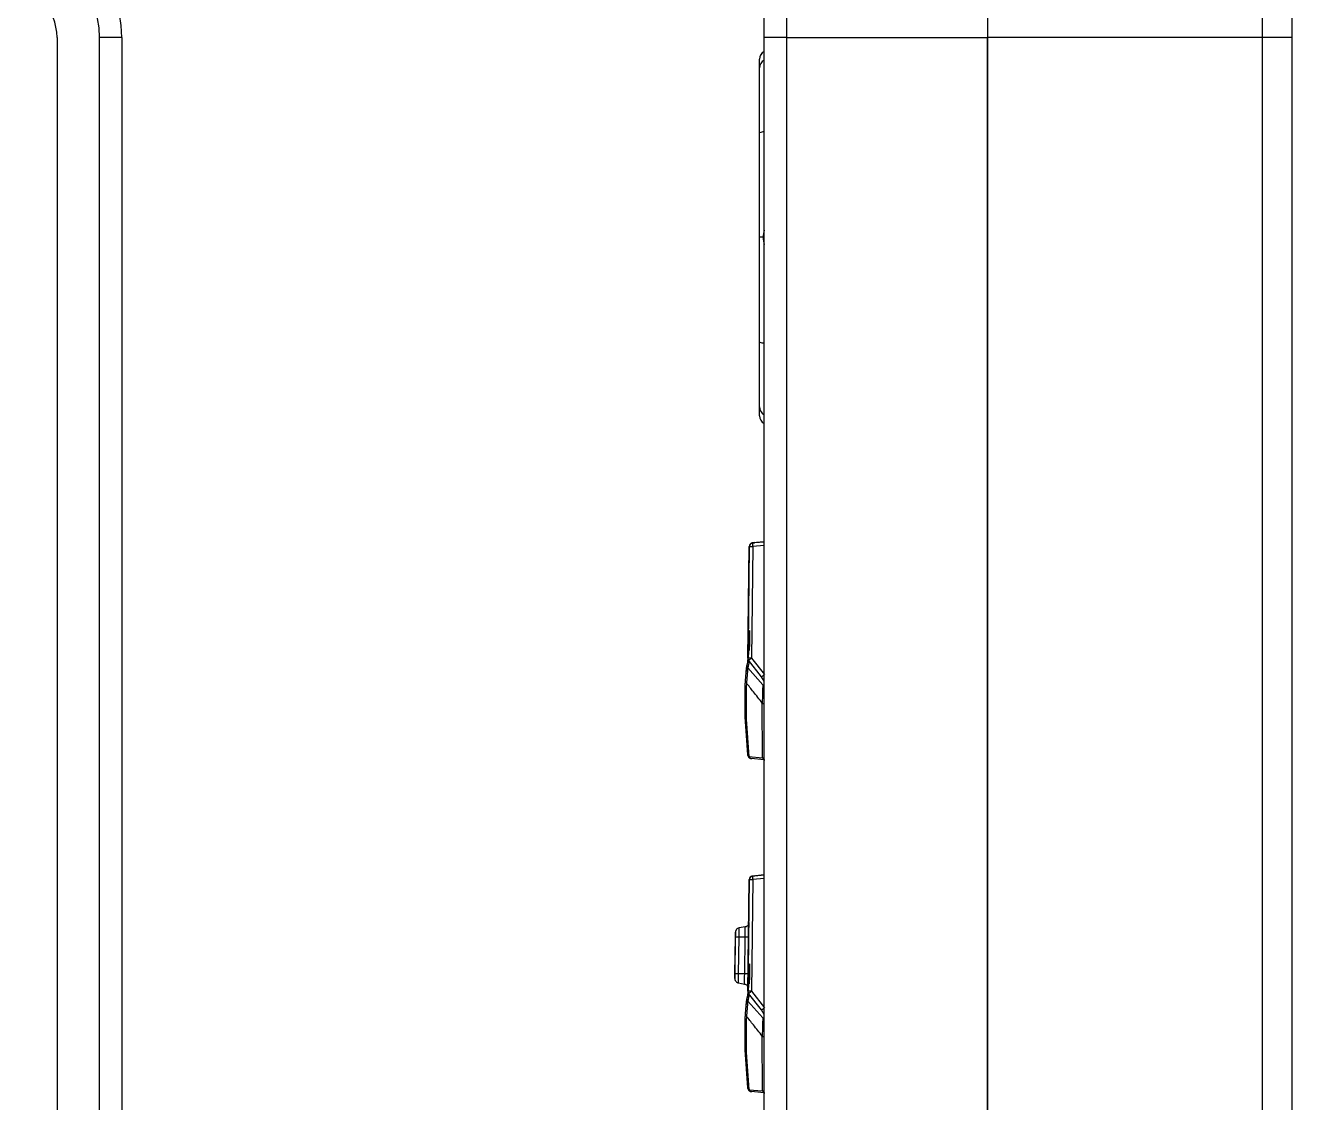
# Model space of a CAD drawing. Header units: millimetres. Extents: x 340 to 481, y 493 to 586.
# Drawn here: x 433.51 to 461.84, y 530.85 to 554.94 of the extents above; entities that cross this region are included whole.
import ezdxf

# ---------------------------------------------------------------- set-up
doc = ezdxf.new("R2010")
doc.units = ezdxf.units.MM

msp = doc.modelspace()

# ---------------------------------------------------------------- linework, layer by layer
at = {"color": 7, "linetype": 'Continuous', "lineweight": 25}
for p, q in [((450.538, 557.257), (450.538, 554.67)), ((455.038, 557.257), (455.038, 554.67)), ((461.188, 554.67), (461.188, 557.257)), ((450.038, 554.67), (450.038, 556.757)), ((461.838, 556.607), (461.838, 554.67)), ((435.172, 516.856), (435.172, 554.67)), ((435.672, 554.67), (435.172, 554.67)), ((435.672, 554.67), (435.672, 516.856)), ((450.038, 516.856), (450.038, 554.67)), ((450.538, 554.67), (450.038, 554.67)), ((450.538, 554.67), (450.538, 516.856)), ((450.538, 554.67), (455.038, 554.67)), ((461.188, 554.67), (455.038, 554.67)), ((455.038, 554.67), (455.038, 529.55)), ((455.038, 527.75), (455.038, 554.67)), ((461.188, 516.856), (461.188, 554.67)), ((461.838, 554.67), (461.188, 554.67)), ((461.838, 554.67), (461.838, 516.856)), ((449.938, 554.184), (449.938, 554.185)), ((449.938, 553.988), (449.938, 554.184)), ((449.938, 552.538), (449.938, 553.988)), ((449.938, 550.2), (449.938, 552.538)), ((449.938, 547.856), (449.938, 550.2)), ((449.938, 546.406), (449.938, 547.856)), ((449.938, 546.209), (449.938, 546.406)), ((449.674, 540.791), (449.707, 543.287)), ((449.707, 543.287), (449.678, 541.072)), ((449.787, 543.286), (449.754, 540.79)), ((450.038, 543.39), (449.78, 543.366)), ((449.83, 543.371), (449.78, 543.366)), ((449.83, 543.371), (449.78, 543.366)), ((449.83, 543.371), (449.78, 543.366)), ((449.83, 543.371), (449.78, 543.366)), ((449.83, 543.371), (449.78, 543.366)), ((449.78, 543.366), (449.83, 543.371)), ((449.78, 543.366), (449.83, 543.371)), ((449.78, 543.366), (449.826, 543.37)), ((449.78, 543.366), (449.826, 543.37)), ((449.78, 543.366), (449.826, 543.37)), ((449.78, 543.366), (449.826, 543.37)), ((449.83, 543.371), (450.038, 543.39)), ((449.704, 541.378), (449.702, 541.219)), ((449.703, 541.188), (449.7, 540.956)), ((449.712, 541.123), (449.7, 540.956)), ((449.676, 540.785), (449.658, 540.645)), ((449.658, 540.625), (449.682, 540.746)), ((449.674, 540.791), (449.674, 540.787)), ((449.982, 540.372), (449.692, 540.74)), ((449.754, 540.79), (450.045, 540.421)), ((449.619, 540.281), (449.647, 540.563)), ((449.661, 540.671), (449.632, 540.46)), ((449.665, 540.509), (449.642, 540.233)), ((449.676, 540.57), (449.665, 540.509)), ((449.699, 540.686), (449.676, 540.57)), ((450.007, 540.195), (449.676, 540.57)), ((450.038, 540.271), (449.982, 540.372)), ((450.002, 538.558), (449.996, 539.785)), ((449.679, 538.625), (449.676, 538.626)), ((449.679, 538.625), (449.676, 538.626)), ((449.679, 538.625), (449.676, 538.626)), ((449.676, 538.626), (449.681, 538.596)), ((449.679, 538.625), (449.676, 538.626)), ((449.679, 538.625), (449.676, 538.626)), ((449.676, 538.626), (449.679, 538.625)), ((449.681, 538.596), (449.676, 538.626)), ((449.692, 538.624), (449.679, 538.625)), ((449.699, 538.587), (450.002, 538.558)), ((449.723, 538.552), (449.725, 538.552)), ((450.038, 538.517), (449.748, 538.545)), ((450.038, 535.94), (449.78, 535.916)), ((449.83, 535.921), (449.78, 535.916)), ((449.83, 535.921), (449.78, 535.916)), ((449.83, 535.921), (449.78, 535.916)), ((449.83, 535.921), (449.78, 535.916)), ((449.83, 535.921), (449.78, 535.916)), ((449.78, 535.916), (449.83, 535.921)), ((449.78, 535.916), (449.83, 535.921)), ((449.78, 535.916), (449.827, 535.92)), ((449.78, 535.916), (449.822, 535.92)), ((449.78, 535.916), (449.825, 535.92)), ((449.78, 535.916), (449.825, 535.92)), ((449.83, 535.921), (450.038, 535.94)), ((449.674, 533.341), (449.707, 535.837)), ((449.707, 535.837), (449.674, 533.341)), ((449.787, 535.836), (449.754, 533.34)), ((449.615, 534.777), (449.48, 534.755)), ((449.394, 534.551), (449.383, 533.731)), ((449.394, 534.551), (449.383, 533.731)), ((449.385, 533.731), (449.396, 534.551)), ((449.479, 534.55), (449.396, 534.551)), ((449.468, 533.73), (449.479, 534.55)), ((449.614, 534.549), (449.479, 534.55)), ((449.603, 533.729), (449.614, 534.549)), ((449.687, 533.728), (449.697, 534.547)), ((449.704, 533.928), (449.702, 533.769)), ((449.468, 533.73), (449.385, 533.731)), ((449.603, 533.729), (449.468, 533.73)), ((449.703, 533.738), (449.7, 533.506)), ((449.712, 533.673), (449.7, 533.506)), ((449.464, 533.526), (449.599, 533.5)), ((449.619, 532.831), (449.647, 533.113)), ((449.661, 533.221), (449.632, 533.01)), ((449.658, 533.175), (449.682, 533.296)), ((449.676, 533.12), (449.665, 533.059)), ((449.674, 533.341), (449.674, 533.337)), ((449.699, 533.236), (449.676, 533.12)), ((450.007, 532.745), (449.676, 533.12)), ((449.982, 532.922), (449.692, 533.29)), ((449.754, 533.34), (450.045, 532.971)), ((449.665, 533.059), (449.642, 532.783)), ((450.038, 532.821), (449.982, 532.922)), ((450.002, 531.108), (449.996, 532.335)), ((449.679, 531.175), (449.676, 531.176)), ((449.679, 531.175), (449.676, 531.176)), ((449.679, 531.175), (449.676, 531.176)), ((449.679, 531.175), (449.676, 531.176)), ((449.679, 531.175), (449.676, 531.176)), ((449.676, 531.176), (449.681, 531.146)), ((449.676, 531.176), (449.679, 531.175)), ((449.681, 531.146), (449.676, 531.176)), ((449.692, 531.174), (449.679, 531.175)), ((449.699, 531.137), (450.002, 531.108)), ((449.723, 531.102), (449.725, 531.102)), ((450.038, 531.067), (449.748, 531.095))]:
    msp.add_line(p, q, dxfattribs=at)
at = {"color": 7, "linetype": 'Continuous'}
msp.add_line((434.222, 554.67), (434.222, 516.856), dxfattribs=at)
at = {"color": 8, "linetype": 'Continuous', "lineweight": 25}
for p, q in [((449.77, 543.364), (449.78, 543.366)), ((449.77, 543.364), (449.78, 543.366)), ((449.77, 543.364), (449.78, 543.366)), ((450.038, 543.31), (449.787, 543.286)), ((449.701, 541.085), (449.702, 541.219)), ((449.701, 541.116), (449.703, 541.188)), ((449.647, 540.563), (449.658, 540.648)), ((450.038, 539.753), (449.996, 539.785)), ((449.692, 538.661), (449.692, 538.624)), ((450.002, 538.558), (450.028, 538.56)), ((449.77, 535.914), (449.78, 535.916)), ((449.77, 535.914), (449.78, 535.916)), ((449.77, 535.914), (449.78, 535.916)), ((449.707, 535.837), (449.708, 535.844)), ((450.038, 535.86), (449.787, 535.836)), ((449.701, 533.635), (449.702, 533.769)), ((449.701, 533.666), (449.703, 533.738)), ((449.647, 533.113), (449.658, 533.198)), ((449.674, 533.341), (449.675, 533.336)), ((450.038, 532.303), (449.996, 532.335)), ((449.692, 531.211), (449.692, 531.174)), ((450.002, 531.108), (450.038, 531.11))]:
    msp.add_line(p, q, dxfattribs=at)
at = {"color": 7, "linetype": 'Continuous', "lineweight": 25, "flags": 128}
for points in [[(449.685, 540.749), (449.688, 540.746), (449.692, 540.74)], [(449.395, 534.624), (449.395, 534.592), (449.394, 534.551)], [(449.383, 533.731), (449.383, 533.691), (449.383, 533.656), (449.383, 533.633), (449.383, 533.625), (449.383, 533.633), (449.384, 533.656), (449.384, 533.691), (449.385, 533.731)], [(449.685, 533.299), (449.688, 533.296), (449.692, 533.29)]]:
    msp.add_lwpolyline(points, dxfattribs=at)
at = {"color": 8, "linetype": 'Continuous', "lineweight": 25, "flags": 128}
for points in [[(449.702, 538.597), (449.704, 538.594), (449.705, 538.59)], [(449.614, 534.549), (449.615, 534.636), (449.616, 534.71), (449.616, 534.759), (449.615, 534.777), (449.615, 534.777)], [(449.396, 534.637), (449.396, 534.649), (449.396, 534.657), (449.396, 534.649), (449.395, 534.626), (449.395, 534.624)], [(449.479, 534.55), (449.48, 534.629), (449.481, 534.695), (449.481, 534.739), (449.48, 534.755), (449.48, 534.755)], [(449.464, 533.526), (449.464, 533.526), (449.465, 533.541), (449.466, 533.586), (449.467, 533.652), (449.468, 533.73)], [(449.702, 531.147), (449.704, 531.144), (449.705, 531.14)]]:
    msp.add_lwpolyline(points, dxfattribs=at)
at = {"color": 7, "linetype": 'Continuous', "lineweight": 25}
for centre, radius, start, end in [((433.085, 554.67), 2.587, 0, 90), ((433.085, 554.67), 2.087, 0, 90), ((450.138, 554.184), 0.2, 120.0008, 180), ((450.138, 554.185), 0.2, 119.9992, 180), ((450.138, 546.209), 0.2, 180, 240.0008), ((449.787, 543.286), 0.08, 95.4235, 179.2478), ((449.787, 535.836), 0.08, 95.4235, 179.2478), ((441.267, 534.667), 8.13, 359.1817, 359.7841)]:
    msp.add_arc(centre, radius, start, end, dxfattribs=at)
at = {"color": 7, "linetype": 'Continuous'}
msp.add_arc((433.085, 554.67), 1.137, 0, 90, dxfattribs=at)
at = {"color": 8, "linetype": 'Continuous', "lineweight": 25}
for centre, radius, start, end in [((450.137, 553.988), 0.199, 119.8092, 179.9334), ((450.028, 552.321), 0.235, 87.5096, 112.4716), ((450.028, 548.074), 0.235, 247.5676, 272.4874), ((450.137, 546.406), 0.199, 180.0668, 240.1915), ((449.772, 538.623), 0.08, 179.2835, 205.9109), ((442.459, 533.765), 7.144, 357.877, 359.7088), ((449.772, 531.173), 0.08, 179.2835, 205.9109)]:
    msp.add_arc(centre, radius, start, end, dxfattribs=at)
at = {"color": 7, "linetype": 'Continuous', "lineweight": 25}
for centre, major_axis, ratio, start_param, end_param in [((450.138, 548.667), (0, 1.955), 0.10232, 0.523599, 0.669654), ((450.138, 550.2), (0.2, 0), 0.000095, 2.240451, 3.141593), ((450.138, 551.754), (0, 1.982), 0.100902, 2.471938, 2.617994)]:
    msp.add_ellipse(centre, major_axis=major_axis, ratio=ratio, start_param=start_param, end_param=end_param, dxfattribs=at)
for points, knots in [([(449.79, 543.366), (449.783, 543.366), (449.77, 543.365), (449.751, 543.356), (449.736, 543.343), (449.724, 543.327), (449.716, 543.311), (449.711, 543.3), (449.709, 543.293), (449.708, 543.29), (449.707, 543.288), (449.707, 543.287), (449.707, 543.287)], [0, 0, 0, 0, 0.15768, 0.314346, 0.4644, 0.602906, 0.726263, 0.832708, 0.87988, 0.923189, 0.963052, 1, 1, 1, 1]), ([(449.707, 543.287), (449.708, 543.287), (449.709, 543.287), (449.72, 543.287), (449.734, 543.287), (449.749, 543.287), (449.767, 543.286), (449.781, 543.286), (449.787, 543.286)], [0, 0, 0, 0, 0.181752, 0.411268, 0.545131, 0.689867, 0.842768, 1, 1, 1, 1]), ([(449.787, 543.286), (449.787, 543.293), (449.785, 543.306), (449.784, 543.324), (449.782, 543.339), (449.781, 543.353), (449.78, 543.364), (449.78, 543.365), (449.78, 543.366)], [0, 0, 0, 0, 0.157473, 0.309699, 0.454025, 0.58857, 0.817964, 1, 1, 1, 1]), ([(449.704, 541.378), (449.705, 541.392), (449.708, 541.418), (449.71, 541.383), (449.712, 541.29), (449.712, 541.179), (449.712, 541.123)], [0, 0, 0, 0, 0.256766, 0.505731, 0.751665, 1, 1, 1, 1]), ([(449.701, 541.121), (449.7, 541.092), (449.698, 541.039), (449.691, 540.922), (449.681, 540.829), (449.676, 540.785)], [0, 0, 0, 0, 0.374019, 0.703015, 1, 1, 1, 1]), ([(449.703, 541.188), (449.703, 541.207), (449.704, 541.244), (449.703, 541.227), (449.702, 541.219)], [0, 0, 0, 0, 0.502047, 1, 1, 1, 1]), ([(449.754, 540.79), (449.744, 540.79), (449.729, 540.79), (449.71, 540.79), (449.697, 540.79), (449.687, 540.79), (449.677, 540.791), (449.676, 540.791), (449.674, 540.791)], [0, 0, 0, 0, 0.240463, 0.368553, 0.497681, 0.627218, 0.756382, 1, 1, 1, 1]), ([(449.675, 540.791), (449.675, 540.787), (449.675, 540.779), (449.678, 540.766), (449.683, 540.755), (449.687, 540.748), (449.689, 540.744), (449.69, 540.742), (449.691, 540.741), (449.692, 540.74), (449.692, 540.74), (449.692, 540.74)], [0, 0, 0, 0, 0.17618, 0.432787, 0.658631, 0.758368, 0.847885, 0.889009, 0.927828, 0.964681, 1, 1, 1, 1]), ([(449.699, 540.686), (449.695, 540.69), (449.689, 540.699), (449.683, 540.714), (449.68, 540.73), (449.681, 540.741), (449.682, 540.746)], [0, 0, 0, 0, 0.24719, 0.499867, 0.752615, 1, 1, 1, 1]), ([(449.692, 540.74), (449.692, 540.741), (449.694, 540.742), (449.702, 540.748), (449.71, 540.754), (449.72, 540.762), (449.734, 540.774), (449.747, 540.783), (449.754, 540.79)], [0, 0, 0, 0, 0.241127, 0.370686, 0.502719, 0.634695, 0.763396, 1, 1, 1, 1]), ([(449.665, 540.509), (449.662, 540.513), (449.655, 540.52), (449.649, 540.534), (449.646, 540.548), (449.646, 540.558), (449.647, 540.563)], [0, 0, 0, 0, 0.247051, 0.499713, 0.752528, 1, 1, 1, 1]), ([(449.647, 540.563), (449.649, 540.575), (449.653, 540.597), (449.656, 540.616), (449.658, 540.625)], [0, 0, 0, 0, 0.557096, 1, 1, 1, 1]), ([(449.676, 540.57), (449.672, 540.574), (449.666, 540.582), (449.66, 540.596), (449.657, 540.611), (449.658, 540.62), (449.658, 540.625)], [0, 0, 0, 0, 0.247246, 0.499807, 0.752471, 1, 1, 1, 1]), ([(449.676, 538.626), (449.651, 538.91), (449.602, 539.475), (449.614, 540.013), (449.619, 540.281)], [0, 0, 0, 0, 0.502993, 1, 1, 1, 1]), ([(449.676, 538.626), (449.651, 538.91), (449.602, 539.475), (449.614, 540.013), (449.619, 540.281)], [0, 0, 0, 0, 0.502993, 1, 1, 1, 1]), ([(449.642, 540.233), (449.638, 540.237), (449.629, 540.243), (449.622, 540.256), (449.618, 540.268), (449.619, 540.277), (449.619, 540.281)], [0, 0, 0, 0, 0.246047, 0.499442, 0.75314, 1, 1, 1, 1]), ([(449.642, 540.233), (449.636, 539.967), (449.624, 539.434), (449.674, 538.869), (449.699, 538.587)], [0, 0, 0, 0, 0.499871, 1, 1, 1, 1]), ([(449.996, 539.785), (449.93, 539.869), (449.812, 540.018), (449.694, 540.167), (449.642, 540.233)], [0, 0, 0, 0, 0.558805, 1, 1, 1, 1]), ([(449.982, 540.372), (449.983, 540.373), (449.984, 540.373), (449.992, 540.38), (450, 540.386), (450.011, 540.394), (450.025, 540.406), (450.037, 540.415), (450.045, 540.421)], [0, 0, 0, 0, 0.241128, 0.370687, 0.50272, 0.634695, 0.763396, 1, 1, 1, 1]), ([(450.007, 540.194), (450.006, 540.138), (450.003, 540.025), (449.998, 539.865), (449.996, 539.785)], [0, 0, 0, 0, 0.4995814, 1, 1, 1, 1]), ([(449.699, 538.587), (449.695, 538.589), (449.687, 538.594), (449.68, 538.603), (449.675, 538.614), (449.676, 538.622), (449.676, 538.626)], [0, 0, 0, 0, 0.221754, 0.487119, 0.729135, 1, 1, 1, 1]), ([(449.681, 538.596), (449.681, 538.594), (449.682, 538.591), (449.688, 538.588), (449.695, 538.587), (449.699, 538.587)], [0, 0, 0, 0, 0.332362, 0.622962, 1, 1, 1, 1]), ([(449.681, 538.596), (449.684, 538.589), (449.69, 538.576), (449.706, 538.56), (449.726, 538.549), (449.74, 538.546), (449.748, 538.545)], [0, 0, 0, 0, 0.25001, 0.499562, 0.749799, 1, 1, 1, 1]), ([(449.699, 538.587), (449.701, 538.581), (449.707, 538.57), (449.719, 538.557), (449.732, 538.548), (449.743, 538.546), (449.748, 538.545)], [0, 0, 0, 0, 0.249812, 0.499999, 0.750183, 1, 1, 1, 1]), ([(449.751, 538.544), (449.755, 538.544), (449.763, 538.543), (449.764, 538.543), (449.765, 538.543)], [0, 0, 0, 0, 0.5599855, 1, 1, 1, 1]), ([(449.751, 538.544), (449.755, 538.544), (449.763, 538.543), (449.764, 538.543), (449.765, 538.543)], [0, 0, 0, 0, 0.559986, 1, 1, 1, 1]), ([(449.751, 538.544), (449.755, 538.544), (449.763, 538.543), (449.764, 538.543), (449.765, 538.543)], [0, 0, 0, 0, 0.559986, 1, 1, 1, 1]), ([(450.002, 538.558), (450.005, 538.553), (450.01, 538.541), (450.022, 538.528), (450.036, 538.519), (450.046, 538.517), (450.051, 538.516)], [0, 0, 0, 0, 0.245528, 0.499445, 0.753667, 1, 1, 1, 1]), ([(449.79, 535.916), (449.783, 535.916), (449.77, 535.915), (449.751, 535.906), (449.736, 535.893), (449.724, 535.877), (449.716, 535.861), (449.711, 535.85), (449.709, 535.843), (449.708, 535.84), (449.707, 535.838), (449.707, 535.837), (449.707, 535.837)], [0, 0, 0, 0, 0.15768, 0.314346, 0.4644, 0.602906, 0.726263, 0.832708, 0.87988, 0.923189, 0.963052, 1, 1, 1, 1]), ([(449.787, 535.836), (449.787, 535.843), (449.785, 535.856), (449.784, 535.874), (449.782, 535.889), (449.781, 535.903), (449.78, 535.914), (449.78, 535.915), (449.78, 535.916)], [0, 0, 0, 0, 0.157473, 0.309699, 0.454025, 0.58857, 0.817964, 1, 1, 1, 1]), ([(449.707, 535.837), (449.708, 535.837), (449.709, 535.837), (449.72, 535.837), (449.734, 535.837), (449.749, 535.837), (449.767, 535.836), (449.781, 535.836), (449.787, 535.836)], [0, 0, 0, 0, 0.181752, 0.411268, 0.545131, 0.689867, 0.842768, 1, 1, 1, 1]), ([(449.698, 534.862), (449.698, 534.864), (449.699, 534.867), (449.698, 534.864), (449.697, 534.858), (449.695, 534.846), (449.688, 534.826), (449.669, 534.801), (449.642, 534.782), (449.622, 534.779), (449.615, 534.778)], [0, 0, 0, 0, 0.14068, 0.239272, 0.282856, 0.335252, 0.462434, 0.654242, 0.874511, 1, 1, 1, 1]), ([(449.697, 534.547), (449.698, 534.59), (449.699, 534.677), (449.7, 534.781), (449.7, 534.843), (449.7, 534.851), (449.7, 534.852)], [0, 0, 0, 0, 0.322414, 0.644828, 0.967242, 1, 1, 1, 1]), ([(449.48, 534.753), (449.472, 534.752), (449.454, 534.749), (449.432, 534.734), (449.416, 534.717), (449.405, 534.699), (449.4, 534.684), (449.397, 534.673), (449.397, 534.666), (449.396, 534.663), (449.396, 534.659), (449.396, 534.652), (449.396, 534.642), (449.395, 534.627), (449.395, 534.624)], [0, 0, 0, 0, 0.1169594, 0.2507553, 0.3630428, 0.4575264, 0.5342209, 0.5909909, 0.6221347, 0.6432993, 0.6719572, 0.7364376, 0.9498848, 1, 1, 1, 1]), ([(449.704, 533.928), (449.705, 533.942), (449.708, 533.968), (449.71, 533.933), (449.712, 533.84), (449.712, 533.729), (449.712, 533.673)], [0, 0, 0, 0, 0.256766, 0.505731, 0.751665, 1, 1, 1, 1]), ([(449.383, 533.731), (449.383, 533.719), (449.383, 533.693), (449.383, 533.658), (449.382, 533.636), (449.383, 533.626), (449.383, 533.621), (449.383, 533.614), (449.385, 533.603), (449.389, 533.587), (449.4, 533.565), (449.421, 533.543), (449.445, 533.529), (449.46, 533.528), (449.464, 533.527)], [0, 0, 0, 0, 0.128855, 0.267611, 0.408519, 0.483937, 0.538874, 0.55801, 0.589427, 0.650354, 0.730411, 0.842315, 0.959088, 1, 1, 1, 1]), ([(449.701, 533.671), (449.7, 533.642), (449.698, 533.59), (449.69, 533.471), (449.68, 533.369), (449.672, 533.307), (449.67, 533.293)], [0, 0, 0, 0, 0.343524, 0.645696, 0.918467, 1, 1, 1, 1]), ([(449.703, 533.738), (449.703, 533.757), (449.704, 533.794), (449.703, 533.777), (449.702, 533.769)], [0, 0, 0, 0, 0.502047, 1, 1, 1, 1]), ([(449.598, 533.498), (449.604, 533.498), (449.62, 533.496), (449.641, 533.482), (449.659, 533.465), (449.67, 533.447), (449.676, 533.431), (449.678, 533.42), (449.679, 533.415), (449.679, 533.411), (449.68, 533.41), (449.68, 533.41), (449.68, 533.41)], [0, 0, 0, 0, 0.116936, 0.308769, 0.468129, 0.602599, 0.71188, 0.788667, 0.834694, 0.876974, 0.935883, 1, 1, 1, 1]), ([(449.665, 533.059), (449.662, 533.063), (449.655, 533.07), (449.649, 533.084), (449.646, 533.098), (449.646, 533.108), (449.647, 533.113)], [0, 0, 0, 0, 0.247051, 0.499713, 0.752528, 1, 1, 1, 1]), ([(449.647, 533.113), (449.649, 533.125), (449.653, 533.147), (449.656, 533.166), (449.658, 533.175)], [0, 0, 0, 0, 0.557096, 1, 1, 1, 1]), ([(449.676, 533.12), (449.672, 533.124), (449.666, 533.132), (449.66, 533.146), (449.657, 533.161), (449.658, 533.17), (449.658, 533.175)], [0, 0, 0, 0, 0.247246, 0.499807, 0.752471, 1, 1, 1, 1]), ([(449.676, 533.34), (449.676, 533.339), (449.672, 533.295), (449.665, 533.244), (449.658, 533.195)], [0, 0, 0, 0, 0.040601, 1, 1, 1, 1]), ([(449.754, 533.34), (449.744, 533.34), (449.729, 533.34), (449.71, 533.34), (449.697, 533.34), (449.687, 533.34), (449.677, 533.341), (449.676, 533.341), (449.674, 533.341)], [0, 0, 0, 0, 0.240463, 0.368553, 0.497681, 0.627218, 0.756382, 1, 1, 1, 1]), ([(449.675, 533.341), (449.675, 533.337), (449.675, 533.329), (449.678, 533.316), (449.683, 533.305), (449.687, 533.298), (449.689, 533.294), (449.69, 533.292), (449.691, 533.291), (449.692, 533.29), (449.692, 533.29), (449.692, 533.29)], [0, 0, 0, 0, 0.17618, 0.432787, 0.658631, 0.758368, 0.847885, 0.889009, 0.927828, 0.964681, 1, 1, 1, 1]), ([(449.699, 533.236), (449.695, 533.24), (449.689, 533.249), (449.683, 533.264), (449.68, 533.28), (449.681, 533.291), (449.682, 533.296)], [0, 0, 0, 0, 0.24719, 0.499867, 0.752615, 1, 1, 1, 1]), ([(449.692, 533.29), (449.692, 533.291), (449.694, 533.292), (449.702, 533.298), (449.71, 533.304), (449.72, 533.312), (449.734, 533.324), (449.747, 533.333), (449.754, 533.34)], [0, 0, 0, 0, 0.241127, 0.370686, 0.502719, 0.634695, 0.763396, 1, 1, 1, 1]), ([(449.676, 531.176), (449.651, 531.46), (449.602, 532.025), (449.614, 532.563), (449.619, 532.831)], [0, 0, 0, 0, 0.5029931, 1, 1, 1, 1]), ([(449.676, 531.176), (449.651, 531.46), (449.602, 532.025), (449.614, 532.563), (449.619, 532.831)], [0, 0, 0, 0, 0.502993, 1, 1, 1, 1]), ([(449.642, 532.783), (449.638, 532.787), (449.629, 532.793), (449.622, 532.806), (449.618, 532.818), (449.619, 532.827), (449.619, 532.831)], [0, 0, 0, 0, 0.246047, 0.499442, 0.75314, 1, 1, 1, 1]), ([(449.982, 532.922), (449.983, 532.923), (449.984, 532.923), (449.992, 532.93), (450, 532.936), (450.011, 532.944), (450.025, 532.956), (450.037, 532.965), (450.045, 532.971)], [0, 0, 0, 0, 0.241128, 0.370687, 0.50272, 0.634695, 0.763396, 1, 1, 1, 1]), ([(449.642, 532.783), (449.636, 532.517), (449.624, 531.984), (449.674, 531.419), (449.699, 531.137)], [0, 0, 0, 0, 0.499871, 1, 1, 1, 1]), ([(449.996, 532.335), (449.93, 532.419), (449.812, 532.568), (449.694, 532.717), (449.642, 532.783)], [0, 0, 0, 0, 0.558805, 1, 1, 1, 1]), ([(450.007, 532.744), (450.006, 532.688), (450.003, 532.575), (449.998, 532.415), (449.996, 532.335)], [0, 0, 0, 0, 0.499581, 1, 1, 1, 1]), ([(449.699, 531.137), (449.695, 531.139), (449.687, 531.144), (449.68, 531.153), (449.675, 531.164), (449.676, 531.172), (449.676, 531.176)], [0, 0, 0, 0, 0.221754, 0.487119, 0.729135, 1, 1, 1, 1]), ([(449.681, 531.146), (449.681, 531.144), (449.682, 531.141), (449.688, 531.138), (449.695, 531.137), (449.699, 531.137)], [0, 0, 0, 0, 0.332362, 0.622962, 1, 1, 1, 1]), ([(449.681, 531.146), (449.684, 531.139), (449.69, 531.126), (449.706, 531.11), (449.726, 531.099), (449.74, 531.096), (449.748, 531.095)], [0, 0, 0, 0, 0.25001, 0.499562, 0.749799, 1, 1, 1, 1]), ([(449.699, 531.137), (449.701, 531.131), (449.707, 531.12), (449.719, 531.107), (449.732, 531.098), (449.743, 531.096), (449.748, 531.095)], [0, 0, 0, 0, 0.249812, 0.499999, 0.750183, 1, 1, 1, 1]), ([(449.751, 531.094), (449.755, 531.094), (449.763, 531.093), (449.764, 531.093), (449.765, 531.093)], [0, 0, 0, 0, 0.559986, 1, 1, 1, 1]), ([(449.751, 531.094), (449.755, 531.094), (449.763, 531.093), (449.764, 531.093), (449.765, 531.093)], [0, 0, 0, 0, 0.559986, 1, 1, 1, 1]), ([(449.751, 531.094), (449.755, 531.094), (449.763, 531.093), (449.764, 531.093), (449.765, 531.093)], [0, 0, 0, 0, 0.559986, 1, 1, 1, 1]), ([(450.002, 531.108), (450.005, 531.103), (450.01, 531.091), (450.022, 531.078), (450.036, 531.069), (450.046, 531.067), (450.051, 531.066)], [0, 0, 0, 0, 0.245528, 0.499445, 0.753667, 1, 1, 1, 1])]:
    msp.add_open_spline(points, degree=3, knots=knots, dxfattribs=at)
at = {"color": 8, "linetype": 'Continuous', "lineweight": 25}
for points, knots in [([(449.679, 538.625), (449.679, 538.615), (449.68, 538.602), (449.687, 538.591), (449.689, 538.588)], [0, 0, 0, 0, 0.759403, 1, 1, 1, 1]), ([(449.7, 534.852), (449.7, 534.864), (449.699, 534.883), (449.699, 534.867), (449.698, 534.862)], [0, 0, 0, 0, 0.643804, 1, 1, 1, 1]), ([(449.679, 531.175), (449.679, 531.165), (449.68, 531.152), (449.687, 531.141), (449.689, 531.138)], [0, 0, 0, 0, 0.759403, 1, 1, 1, 1])]:
    msp.add_open_spline(points, degree=3, knots=knots, dxfattribs=at)
at = {"color": 7, "linetype": 'Continuous', "lineweight": 25}
for points in [[(449.697, 534.547), (449.696, 534.547), (449.694, 534.547), (449.675, 534.548), (449.648, 534.548), (449.625, 534.548), (449.614, 534.549)], [(449.687, 533.728), (449.686, 533.728), (449.683, 533.728), (449.664, 533.728), (449.637, 533.728), (449.615, 533.728), (449.603, 533.729)]]:
    msp.add_open_spline(points, degree=3, dxfattribs=at)

doc.saveas('drawing.dxf')
